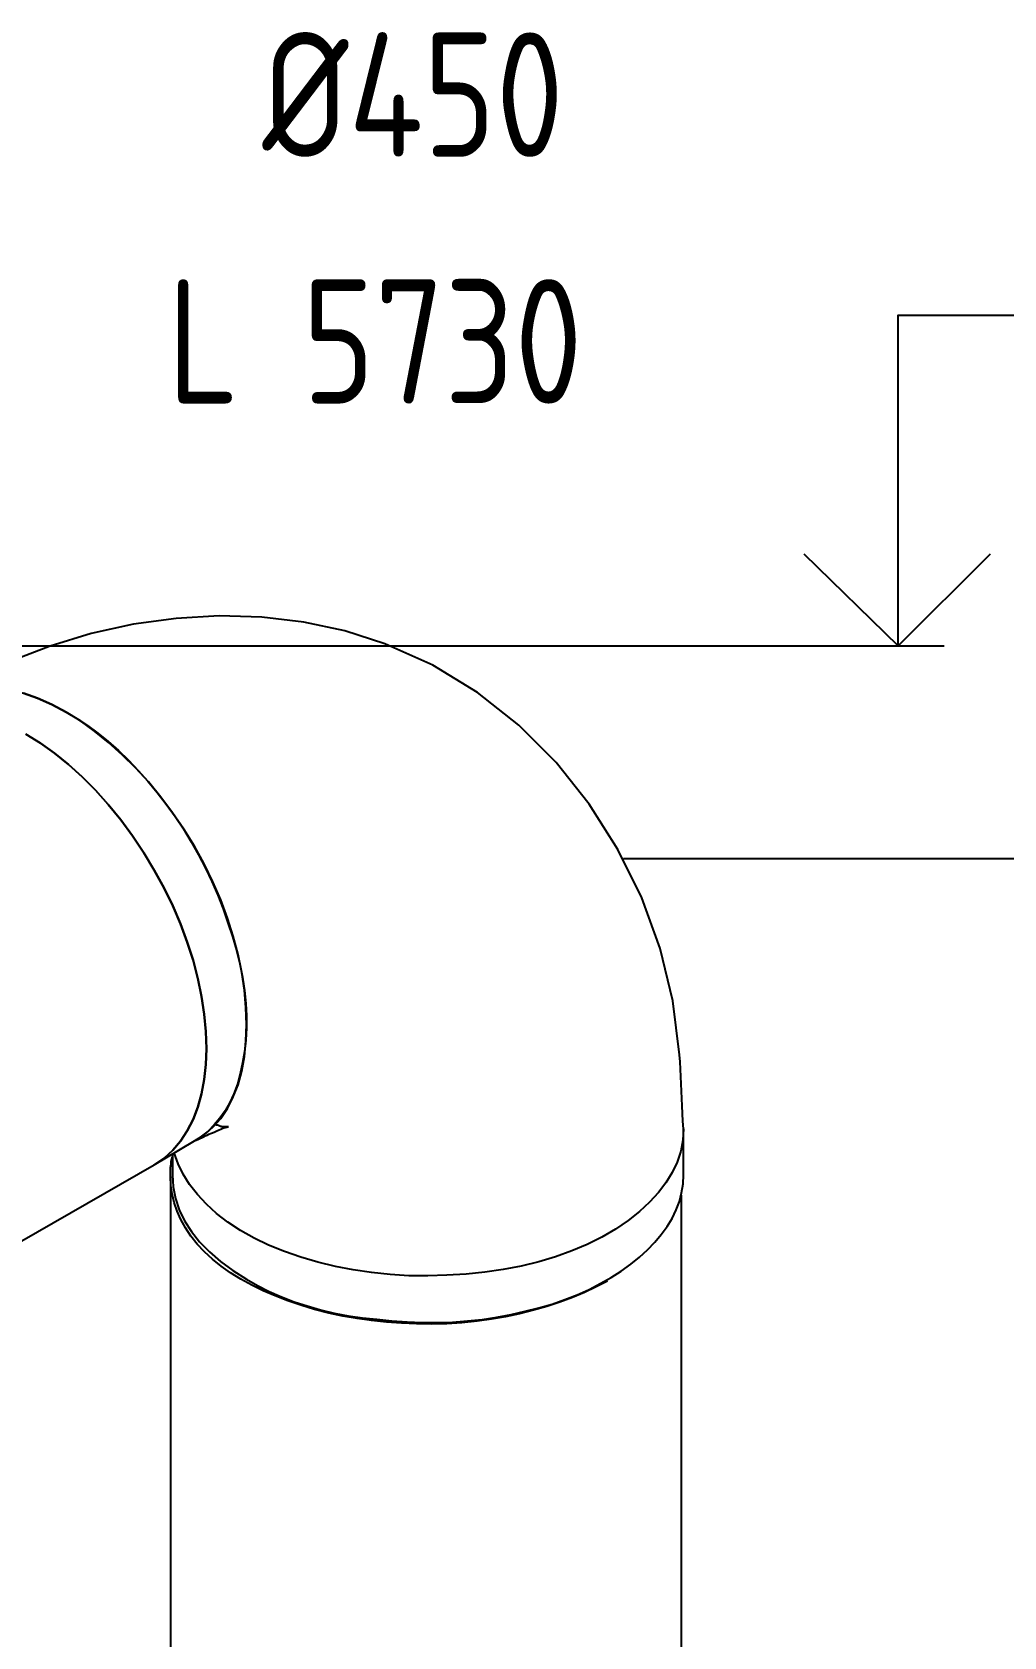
# Model space of a CAD drawing. Header units: metres. Extents: x 20 to 415, y 5 to 292.
# Drawn here: x 271.83 to 279.95, y 181.62 to 195.04 of the extents above; entities that cross this region are included whole.
import ezdxf

# ---------------------------------------------------------------- set-up
doc = ezdxf.new("R2010")
doc.units = ezdxf.units.M
doc.layers.add('ВОЗДУХОВОДЫ', color=7, linetype='Continuous')
doc.layers.add('ОБОЗНАЧЕНИЯ', color=7, linetype='Continuous')
doc.styles.add('GOST', font='isocpeur.ttf')

msp = doc.modelspace()

# ---------------------------------------------------------------- linework, layer by layer
at = {"layer": 'ВОЗДУХОВОДЫ'}
for points in [[(277.273, 185.866), (277.268, 185.931), (277.265, 185.995), (277.262, 186.058), (277.259, 186.121), (277.256, 186.183), (277.254, 186.244), (277.251, 186.305), (277.248, 186.366), (277.244, 186.426), (277.239, 186.487), (277.183, 186.936), (277.076, 187.375), (276.923, 187.799), (276.724, 188.203), (276.485, 188.582), (276.208, 188.93), (275.895, 189.244), (275.55, 189.517), (275.176, 189.745), (274.775, 189.923), (274.442, 190.031), (274.098, 190.105), (273.746, 190.147), (273.389, 190.157), (273.03, 190.136), (272.673, 190.087), (272.321, 190.009), (271.976, 189.905), (271.642, 189.775)], [(271.038, 189.47), (271.126, 189.51), (271.22, 189.538), (271.319, 189.556), (271.422, 189.562), (271.53, 189.556), (271.641, 189.539), (271.755, 189.51), (271.872, 189.47), (271.99, 189.417), (272.11, 189.353)], [(273.183, 185.766), (273.265, 185.817), (273.338, 185.88), (273.403, 185.954), (273.46, 186.038), (273.508, 186.133), (273.548, 186.236), (273.579, 186.35), (273.601, 186.471), (273.614, 186.601), (273.619, 186.738), (273.614, 186.881), (273.601, 187.027), (273.579, 187.175), (273.548, 187.326), (273.508, 187.478), (273.46, 187.63), (273.403, 187.782), (273.338, 187.933), (273.265, 188.083), (273.183, 188.23), (273.095, 188.373), (273.001, 188.511), (272.902, 188.642), (272.798, 188.768), (272.691, 188.886), (272.58, 188.996), (272.466, 189.099), (272.349, 189.193), (272.23, 189.278), (272.11, 189.353), (271.99, 189.417), (271.872, 189.47), (271.755, 189.51)], [(272.11, 189.353), (272.2, 189.3), (272.289, 189.241), (272.377, 189.176), (272.463, 189.106), (272.548, 189.03), (272.632, 188.95), (272.714, 188.865), (272.794, 188.775), (272.872, 188.68), (272.948, 188.582), (273.022, 188.48), (273.091, 188.375), (273.157, 188.268), (273.218, 188.159), (273.275, 188.048), (273.329, 187.935), (273.378, 187.821), (273.423, 187.706), (273.464, 187.591), (273.502, 187.476), (273.534, 187.361), (273.562, 187.247), (273.584, 187.134), (273.601, 187.024), (273.613, 186.916), (273.619, 186.811), (273.619, 186.708), (273.614, 186.608), (273.602, 186.512), (273.585, 186.42), (273.567, 186.327), (273.544, 186.24), (273.514, 186.16), (273.48, 186.086), (273.441, 186.017), (273.397, 185.955), (273.349, 185.899), (273.297, 185.848), (273.242, 185.804), (273.183, 185.766)], [(272.848, 185.565), (272.929, 185.62), (273.003, 185.687), (273.068, 185.763), (273.124, 185.849), (273.173, 185.944), (273.212, 186.047), (273.243, 186.159), (273.266, 186.278), (273.279, 186.404), (273.284, 186.537), (273.279, 186.68), (273.266, 186.826), (273.243, 186.974), (273.212, 187.125), (273.173, 187.277), (273.124, 187.429), (273.068, 187.581), (273.003, 187.732), (272.929, 187.881), (272.848, 188.029), (272.759, 188.176), (272.665, 188.318), (272.567, 188.452), (272.463, 188.58), (272.356, 188.699), (272.244, 188.811), (272.13, 188.914), (272.014, 189.008), (271.895, 189.093), (271.775, 189.168)], [(271.775, 189.168), (271.895, 189.093), (272.014, 189.008), (272.13, 188.914), (272.244, 188.811), (272.355, 188.699), (272.463, 188.58), (272.567, 188.452), (272.665, 188.318), (272.759, 188.176), (272.848, 188.029), (272.929, 187.881), (273.003, 187.732), (273.068, 187.581), (273.124, 187.429), (273.172, 187.277), (273.212, 187.125), (273.243, 186.974), (273.266, 186.826), (273.279, 186.68), (273.284, 186.537), (273.279, 186.404), (273.266, 186.278), (273.243, 186.159), (273.212, 186.047), (273.172, 185.944), (273.124, 185.849), (273.068, 185.763), (273.003, 185.687), (272.929, 185.62), (272.848, 185.565)], [(277.273, 185.866), (277.267, 185.772), (277.249, 185.679), (277.219, 185.589), (277.179, 185.501), (277.126, 185.416), (277.063, 185.333), (276.989, 185.253), (276.904, 185.175), (276.809, 185.1), (276.703, 185.028), (276.589, 184.961), (276.467, 184.9), (276.338, 184.845), (276.203, 184.796), (276.062, 184.754), (275.916, 184.718), (275.766, 184.689), (275.612, 184.667), (275.455, 184.651), (275.295, 184.643), (275.135, 184.637), (274.976, 184.638), (274.819, 184.647), (274.664, 184.664), (274.511, 184.687), (274.362, 184.716), (274.216, 184.752), (274.074, 184.794), (273.937, 184.841), (273.803, 184.894), (273.682, 184.953), (273.568, 185.016), (273.464, 185.085), (273.369, 185.158), (273.284, 185.236), (273.208, 185.317), (273.143, 185.401), (273.089, 185.487), (273.047, 185.575), (273.015, 185.665)], [(273.183, 185.766), (273.198, 185.771), (273.213, 185.778), (273.228, 185.785), (273.243, 185.792), (273.258, 185.799), (273.274, 185.807), (273.289, 185.814), (273.304, 185.821), (273.319, 185.827), (273.334, 185.833), (273.354, 185.842), (273.372, 185.851), (273.389, 185.858), (273.405, 185.865), (273.42, 185.871), (273.433, 185.875), (273.444, 185.879), (273.454, 185.881), (273.462, 185.883), (273.468, 185.883)], [(273.468, 185.883), (273.467, 185.883), (273.466, 185.883), (273.463, 185.883), (273.46, 185.883), (273.455, 185.883), (273.45, 185.883), (273.443, 185.883), (273.436, 185.883), (273.427, 185.883), (273.418, 185.883), (273.413, 185.884), (273.407, 185.885), (273.402, 185.887), (273.397, 185.889), (273.391, 185.892), (273.384, 185.894), (273.377, 185.896), (273.369, 185.898), (273.36, 185.899), (273.351, 185.9)], [(277.273, 185.481), (277.273, 185.866)], [(272.848, 185.565), (273.183, 185.766)], [(272.999, 185.648), (272.999, 185.481)], [(271.591, 184.844), (272.848, 185.565)], [(272.982, 185.464), (272.982, 185.479), (272.982, 185.494), (272.982, 185.51), (272.983, 185.526), (272.984, 185.542), (272.986, 185.558), (272.988, 185.575), (272.99, 185.593), (272.994, 185.612), (272.999, 185.632)], [(272.982, 185.464), (272.982, 177.955)], [(276.636, 184.592), (276.543, 184.544), (276.445, 184.498), (276.344, 184.456), (276.238, 184.417), (276.129, 184.381), (276.017, 184.349), (275.902, 184.32), (275.785, 184.295), (275.667, 184.274), (275.546, 184.257), (275.42, 184.245), (275.294, 184.237), (275.167, 184.234), (275.04, 184.235), (274.914, 184.24), (274.789, 184.25), (274.665, 184.263), (274.543, 184.28), (274.423, 184.301), (274.306, 184.324), (274.187, 184.356), (274.073, 184.391), (273.963, 184.428), (273.858, 184.469), (273.757, 184.513), (273.662, 184.56), (273.571, 184.609), (273.486, 184.662), (273.407, 184.718), (273.334, 184.777), (273.267, 184.839), (273.207, 184.903), (273.154, 184.97), (273.109, 185.038), (273.07, 185.108), (273.038, 185.179), (273.014, 185.25), (272.996, 185.322), (272.985, 185.393), (272.982, 185.464)], [(272.999, 185.481), (273.005, 185.381), (273.025, 185.284), (273.057, 185.189), (273.101, 185.097), (273.158, 185.007), (273.227, 184.921), (273.308, 184.838), (273.4, 184.758), (273.504, 184.682), (273.619, 184.609)], [(273.619, 184.609), (273.712, 184.556), (273.809, 184.507), (273.911, 184.462), (274.017, 184.421), (274.126, 184.385), (274.238, 184.353), (274.353, 184.326), (274.47, 184.304), (274.588, 184.287), (274.708, 184.274), (274.835, 184.261), (274.961, 184.252), (275.088, 184.247), (275.215, 184.247), (275.341, 184.251), (275.466, 184.26), (275.59, 184.273), (275.712, 184.291), (275.832, 184.313), (275.949, 184.341), (276.063, 184.369), (276.174, 184.401), (276.281, 184.438), (276.384, 184.479), (276.483, 184.523), (276.577, 184.572), (276.667, 184.623), (276.752, 184.677), (276.831, 184.734), (276.904, 184.794), (276.972, 184.855), (277.033, 184.918), (277.087, 184.983), (277.135, 185.05), (277.177, 185.118), (277.211, 185.188), (277.238, 185.26), (277.257, 185.332), (277.269, 185.406), (277.273, 185.481)], [(277.256, 177.904), (277.256, 185.313)], [(273.619, 184.995), (273.619, 184.995), (273.619, 184.995)], [(275.115, 184.233), (275.115, 184.243)]]:
    msp.add_lwpolyline(points, dxfattribs=at)
at = {"layer": 'ОБОЗНАЧЕНИЯ'}
for points in [[(279.066, 189.906), (279.066, 192.672), (285.486, 192.672)], [(278.279, 190.677), (279.066, 189.906), (279.838, 190.677)], [(267.048, 189.906), (279.452, 189.906)], [(276.77, 188.129), (281.497, 188.129)]]:
    msp.add_lwpolyline(points, dxfattribs=at)

# ---------------------------------------------------------------- texts
at = {"layer": 'ОБОЗНАЧЕНИЯ', "style": 'GOST', "width": 0.8}
for s, p in [('%%c450', (273.751, 193.997)), ('L 5730', (272.957, 191.933))]:
    msp.add_text(s, height=1.0398, dxfattribs=at).set_placement(p)

doc.saveas('drawing.dxf')
